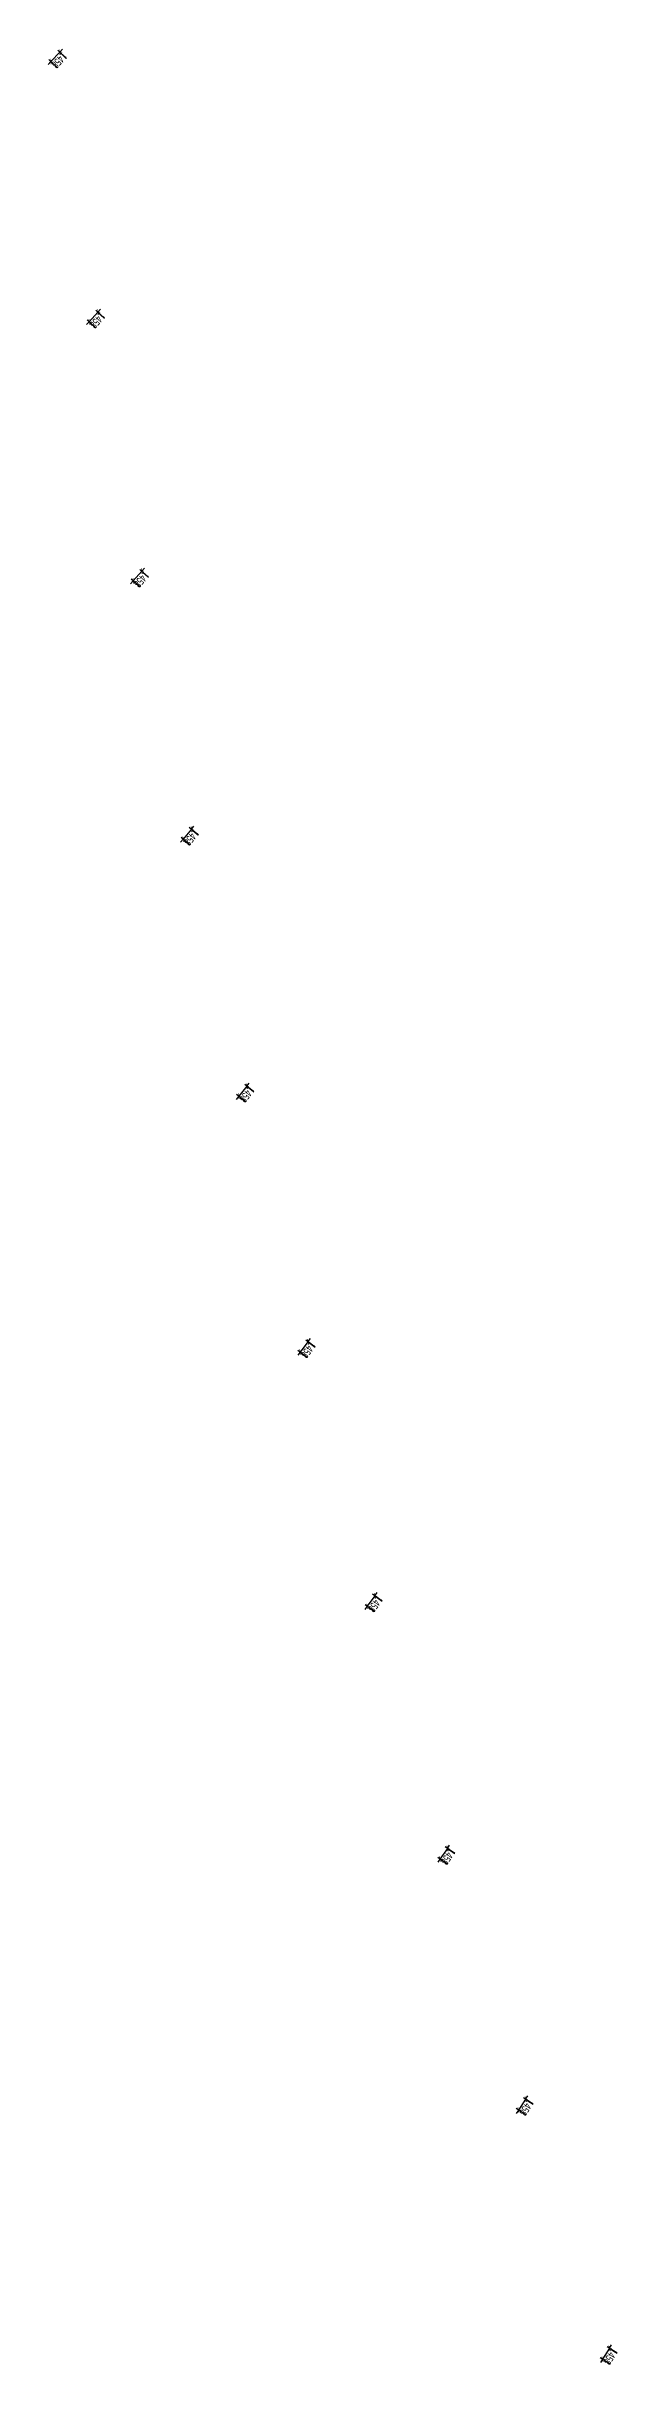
# Model space of a CAD drawing. Extents: x 104132 to 3338343, y -1228862 to 1409848.
# Drawn here: x 711842 to 776615, y -346293 to -85064 of the extents above; entities that cross this region are included whole.
import ezdxf

# ---------------------------------------------------------------- set-up
doc = ezdxf.new("R2010")
doc.units = 0
doc.layers.get('0').update_dxf_attribs({"color": 8})
doc.layers.get('Defpoints').update_dxf_attribs({"color": 8})
doc.layers.add('#标注', color=8, linetype='Continuous')
doc.layers.add('dim', color=8, linetype='Continuous')
doc.styles.add('JHZX', font='jrs.shx', dxfattribs={"width": 0.6, "bigfont": 'jhz.shx'})
doc.dimstyles.new('JZBZ-300', dxfattribs={"dimscale": 300, "dimtxt": 3, "dimasz": 1.5, "dimexe": 1, "dimexo": 1, "dimgap": 0.5, "dimtad": 1, "dimdec": 0, "dimdsep": 46, "dimtxsty": 'JHZX', "dimblk1": 'ARCHTICK', "dimblk2": 'ARCHTICK', "dimsah": 1, "dimcen": 0, "dimclrd": 1, "dimclre": 1, "dimclrt": 2, "dimadec": 3, "dimazin": 2, "dimtfac": 1, "dimtdec": 0, "dimtix": 1, "dimtmove": 0, "dimatfit": 3, "dimfxl": 1, "dimtolj": 1, "dimlwd": -1, "dimlwe": -1, "dimarcsym": 1})

# ---------------------------------------------------------------- blocks, each defined once
blk = doc.blocks.new('_ARCHTICK')
at = {"color": 0, "linetype": 'ByBlock', "const_width": 0.15}
blk.add_lwpolyline([(-0.5, -0.5), (0.5, 0.5)], dxfattribs=at)
blk = doc.blocks.new('*D1048')
at = {"layer": 'Defpoints', "color": 0, "ltscale": 300, "transparency": 16777216}
for p in [(894438, -27579), (895887, -27742), (895739, -29057)]:
    blk.add_point(p, dxfattribs=at)
at = {"layer": 'dim', "color": 1, "ltscale": 300, "transparency": 16777216}
for p, q in [((894404, -27877), (894256, -29191)), ((895853, -28040), (895705, -29355)), ((894289, -28893), (893842, -28843)), ((894289, -28893), (895739, -29057)), ((895739, -29057), (896186, -29107))]:
    blk.add_line(p, q, dxfattribs=at)
at = {"layer": 'dim', "color": 1, "ltscale": 300, "transparency": 16777216, "xscale": 450, "yscale": 450, "zscale": 450}
for p, rotation in [((894289, -28893), 353.5714285714329), ((895739, -29057), 173.571428571433)]:
    blk.add_blockref('_ARCHTICK', p, dxfattribs=dict(at, rotation=rotation))
at = {"layer": 'dim', "color": 2, "ltscale": 300, "transparency": 16777216, "insert": (895081, -28379), "char_height": 900, "attachment_point": 5, "rotation": 353.57143, "style": 'JHZX'}
blk.add_mtext('\\A1;1458', dxfattribs=at)
blk = doc.blocks.new('*U1050')
at = {"layer": 'dim', "ltscale": 300}
dim = blk.add_aligned_dim(p1=(64409.7, -77683.2), p2=(64573, -76234), distance=-1322.9, dimstyle='JZBZ-300', dxfattribs=at)
dim.commit()
dim.dimension.update_dxf_attribs({"geometry": '*D1048', "text_midpoint": (65209.7, -77039.6), "insert": (36831.1, -972120.8)})
blk = doc.blocks.new('*U1051')
at = {"layer": '#标注'}
for p, rotation in [((958027, -4943), 232.7142857142969), ((958951, -3702), 234.0000000000105), ((959846, -2440), 235.2857142857237), ((960713, -1158), 236.5714285714376), ((961551, 143), 237.8571428571517), ((962360, 1462), 239.1428571428658), ((963138, 2800), 240.4285714285793), ((963887, 4154), 241.7142857142929), ((964605, 5525), 243.0000000000073), ((965292, 6911), 244.2857142857217)]:
    blk.add_blockref('*U1050', p, dxfattribs=dict(at, rotation=rotation))

msp = doc.modelspace()

# ---------------------------------------------------------------- block references
at = {"layer": '#标注'}
msp.add_blockref('*U1051', (1115825, 53662), dxfattribs=at)

doc.saveas('drawing.dxf')
